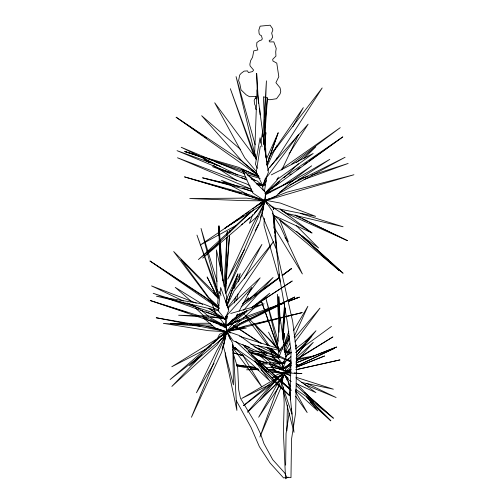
<?xml version="1.0" encoding="UTF-8"?>
<svg xmlns="http://www.w3.org/2000/svg" width="504" height="504" viewBox="0 0 504 504"><rect width="100%" height="100%" fill="white"/><g stroke="black" fill="none" stroke-linecap="round" stroke-linejoin="round"><path stroke-width="0.76" d="M285.642 465.161L286.058 433.579L289.22 412.971M290.266 399.842L291.022 351.483L287.526 323.234L278.964 273.956M283.361 387.059L283.279 390.902L294.002 432.356L291.356 408.316M286.896 430.794L287.4 405.071M225.502 286.555L227.083 236.836M227.134 235.28L227.254 231.399L227.027 235.324M263.857 144.799L266.433 80.848L262.811 136.225M264.272 218.276L263.976 225.187L280.161 281.957L275.946 244.73M282.983 339.362L284.584 305.569M224.015 286.329L226.888 237.674M225.559 292.818L226.592 276.614L225.036 291.091M282.983 340.238L285.151 308.536M225.364 352.794L225.206 355.093L236.886 410.382L233.346 351.477L232.59 349.322M264.871 134.719L267.46 97.978M225.534 290.449L225.931 284.949M226.044 283.38L229.509 235.469L225.553 280.722M282.347 334.549L284.502 304.769M282.933 332.671L283.33 328.01M283.531 325.679L285.043 307.812M225.086 286.184L225.219 284.628M264.531 129.811L267.259 97.915M264.487 149.045L265.898 132.653L264.392 145.083M288.433 349.99L288.231 352.309L286.14 356.359M244.32 194.399L264.795 200.882L249.738 194.891L184.596 176.904L264.795 200.882L265.577 192.364L242.014 169.294L252.876 193.057L264.795 200.882L276.476 195.773L292.748 180.413L265.702 194.683L264.795 200.882L243.293 200.617L189.781 198.532L246.613 198.135L264.795 200.882L263.75 199.836M219.857 295.243L218.27 310.766L224.91 319.007L227.083 318.295M220.015 293.693L220.651 287.482L228.835 310.225L224.91 319.007L208.593 315.939L178.618 315.239L219.139 317.911M288.817 354.703L289.397 349.253M283.223 374.938L282.146 384.716L291.986 414.124L288.83 382.379L284.18 373.974M283.513 342.613L284.577 333.503L283.431 341.208M260.316 146.179L256.259 172.242L262.842 185.932L265.608 184.615M260.788 143.111L262.458 132.382L268.38 172.305L262.842 185.932L256.92 184.527M264.31 192.018L266.66 177.408L298.746 134.259L281.736 170.05M276.702 147.288L276.954 145.776L273.937 151.257M276.633 160.001L277.061 157.714M225.962 302.299L226.869 297.732L216.455 249.908L217.016 293.593L218.358 297.165M234.385 302.961L235.582 296.913M238.568 281.799L240.213 273.489L232.048 290.247M226.069 303.383L227.279 297.461L237.907 273.987L226.712 305.638M236.546 300.731L237.982 293.952M283.002 376.923L280.47 388.685L259.913 437.006L275.726 392.969L283.053 375.392M284.728 346.928L285.302 344.711L288.868 338.644M263.775 206.672L259.629 222.491L225.805 293.46L252.29 230.41L264.329 203.566M225.981 335.834L221.634 352.233L191.451 417.262L215.548 358.262L226.145 334.265M283.185 370.509L282.996 369.06L285.062 361.708L290.915 356.618M222.107 349.039L223.801 343.148M258.678 223.908L255.15 230.851M260.411 217.911L261.494 214.156M261.929 212.657L262.792 209.658M284.18 350.255L284.603 348.837L280.054 316.978L277.515 345.92L278.435 348.781M283.733 372.563L284.344 370.705L270.994 366.345L276.356 371.246L282.813 372.985L268.796 369.394M265.488 177.893L262.842 185.932L256.328 183.488M267.889 170.579L268.607 168.386L308.127 124.167L289.006 153.972M226.157 318.062L224.91 319.007L211.397 312.121L153.185 293.303L224.91 319.007L225.912 316.065M228.167 309.462L228.917 307.257L260.146 277.843L247.628 294.626M226.718 305.392L237.907 273.987M266.824 164.997L278.17 132.823L266.257 159.396M266.937 164.373L278.17 132.823M283.821 345.309L288.842 331.248M284.382 352.088L289.441 338.096M282.977 374.044L281.251 378.819L259.995 400.245L274.611 381.711M281.226 380.621L283.103 375.455M252.724 214.616L249.411 223.335L257.563 216.159M295.735 347.086L296.623 344.994L295.703 346.216M279.361 369.205L282.996 369.06L283.941 366.925M294.141 336.735L307.862 306.3L293.612 330.561M267.246 165.992L274.296 150.526L322.188 87.954L277.603 157.412L269.942 167.366M284.073 347.899L289.535 336.244M226.939 305.985L234.121 290.814L273.552 241.517L237.422 295.136L227.354 307.925M278.403 177.068L276.734 180.577L265.539 192.61M283.922 345.549L288.899 335.091M217.23 338.94L219.53 334.278L225.836 331.405M274.806 368.033L282.996 369.06L284.023 367.013M256.712 364.077L282.303 363.787L283.298 361.834M285.623 357.286L286.285 355.981L291.161 352.239M244.371 278.328L261.941 244.402L231.116 291.974M237.661 313.923L236.2 316.651L225.874 326.17L220.632 325.723M239.123 311.201L251.899 287.33L227.228 315.044L225.874 326.17L226.441 330.385M284.974 352.567L289.775 343.608M292.83 126.769L303.32 107.642L268.758 157.966M264.216 203.509L253.058 223.845L227.701 279.159L244.711 249.222M226.391 333.522L216.871 350.311L196.44 392.78L214.068 363.258M284.993 370.629L287.91 365.526M278.17 381.446L276.948 383.462L247.577 412.253M282.826 375.31L275.909 386.618L258.659 417.23L278.643 387.173M225.899 301.153L227.159 299.174M233.894 288.66L235.154 286.688M258.968 363.491L271.196 362.219L282.303 363.787L286.108 358.06L283.525 344.465L278.542 358.609L282.303 363.787L285.245 363.056M266.396 180.747L262.842 185.932L256.448 183.424M246.475 301.108L248.692 297.864L243.69 302.854M221.256 338.757L216.859 345.146L171.851 386.442L201.972 354.816M223.896 334.921L226.535 331.09L233.024 340.704L266.837 355.32L239.507 335.57L227.254 331.336M227.556 330.492L233.61 322.245L247.086 311.422M294.979 341.97L319.964 308.152L294.808 337.699M296.535 355.755L305.55 343.898L295.596 352.548M296.749 355.351L315.976 330.744L305.059 341.756M285.012 354.633L290.776 347.539M269.3 364.046L282.996 369.06L283.941 367.901M249.713 217.652L244.472 222.258M262.193 203.018L264.688 200.088L280.438 203.087L315.661 216.367L273.281 207.787L264.688 200.088L224.677 228.369L260.713 205.626L264.688 200.088L266.03 200.894L264.688 200.088L257.777 205.241M247.93 411.459L271.568 384.13L282.901 373.231L243.596 405.518M295.892 361.992L297.94 359.68M299.471 357.941L313.274 342.336L295.98 358.149M243.514 310.3L273.105 277.465L248.258 300.019M224.992 332.779L226.019 331.651M208.423 348.044L211.176 345.297M205.897 311.756L224.91 319.007L227.449 316.348M296.673 351.855L311.27 336.798L295.426 348.963M254.123 213.299L264.417 202.715M275.14 381.175L283.059 373.099L268.878 370.572M276.916 379.304L273.099 383.172L243.709 405.594M279.644 376.545L282.92 373.237M228.583 323.467L225.874 326.17L219.794 325.187M231.834 320.235L232.917 319.152M283.821 177.862L298.418 163.706M304.032 158.262L315.825 146.828L296.232 162.653M263.97 184.848L262.842 185.932L256.385 183.147M269.501 363.674L282.996 369.06L284.684 367.454M223.348 336.092L226.768 332.848L224.784 334.064M243.092 318.452L254.438 307.717M255.572 306.64L269.753 293.215L252.599 306.993M212.877 343.715L225.962 331.613L246.311 328.085L226.34 330.107L226.624 331.764L229.578 330.838M289.642 363.945L290.795 362.893M281.723 168.922L340.206 127.676L291.766 163.97M253.808 209.758L245.788 216.877L202.69 258.124L254.066 214.263L264.688 200.088L272.79 211.8L276.677 250.16L262.105 214.761L264.688 200.088L267.107 204.151M262.975 201.613L264.688 200.088L264.865 201.569M239.614 313.992L225.874 326.17L196.982 316.373M190.021 324.337L225.937 331.613L213.482 342.632L189.422 365.81L222.327 338.568L226.535 331.09L232.798 343.52L233.428 384.886L223.48 346.557L226.535 331.09L230.278 339.444M285.245 371.687L290.94 366.71M273.439 382.838L275.701 380.873M268.815 190.468L265.154 193.36L282.839 177.988L342.751 136.943L265.211 193.397M250.778 352.926L282.303 363.787L284.061 362.288M251.616 211.138L198.393 259.585L219.612 242.399M259.339 204.611L264.688 200.088L264.883 202.318M225.943 331.588L170.1 379.537L199.036 356.838M218.799 315.561L224.91 319.007L227.323 316.991M274.951 360.996L282.303 363.787L284.099 362.288M265.148 193.334L276.646 183.91M277.855 182.921L279.67 181.434M241.435 224.715L242.651 223.732M228.463 330.296L241.347 320.021M270.031 189.504L272.469 187.576M273.332 363.775L282.996 369.06L291.312 362.615M291.281 181.509L311.686 165.816L282.435 185.692M264.663 184.533L262.842 185.932L259.44 184.036M265.154 193.397L272.462 187.816M275.505 185.491L277.943 183.626M241.126 306.734L279.166 277.937M282.284 275.581L291.64 268.5L282.051 275.379M277.71 362.351L282.996 369.06L290.802 363.189M252.775 208.971L255.9 206.64M254.728 295.829L257.229 293.977M262.861 289.806L279.128 277.767M282.259 275.449L291.64 268.5M256.353 206.186L264.096 200.523M302.406 347.691L331.5 326.39M248.674 351.842L273.105 359.302L282.303 363.787L286.738 360.562M288.005 359.642L289.271 358.722M289.825 174.882L291.104 173.962M296.843 169.854L300.031 167.567M303.855 164.827L307.679 162.08M308.958 161.167L342.751 136.943M242.405 303.824L278.851 277.673M288.042 477.049L285.566 478.8L283.387 432.419L284.174 403.408L283.601 390.978M282.202 363.976L282.996 369.06L291.306 363.271M224.677 228.369L239.394 218.289M240.673 217.413L243.873 215.221M245.794 213.904L248.995 211.712M239.627 218.308L200.271 245.007L235.45 225.83M242.203 216.556L243.495 215.681M228.57 330.466L236.351 325.269L279.411 305.235L241.416 324.116M244.692 312.178L225.874 326.17L217.879 323.203M251.206 307.906L292.251 280.993L251.433 307.604M246.828 310.609L241.561 314.042L225.874 326.17L210.748 319.416L202.539 316.852M297.795 358.936L332.892 336.911L296.333 359.213M278.258 361.406L282.303 363.787L285.333 361.904M261.047 204.567L264.31 202.558M222.138 335.677L171.769 366.761L205.972 349.222M281.1 375.518L241.75 398.45L269.212 384.924M229.893 329.805L233.825 327.455M239.053 324.318L242.985 321.968L294.758 297.02L268.386 310.288M266.099 200.107L267.41 199.332M279.833 191.98L329.799 159.352L289.957 182.454M284.854 372.462L290.789 369.212M284.905 372.443L291.073 369.136M229.982 329.981L238.701 325.357M266.181 200.157L268.953 198.715M277.969 194.015L345.089 157.273L289.932 184.905M229.988 330.026L240.742 324.463M271.335 174.857L313.173 153.5L278.75 178.366L276.677 179.348M284.206 372.84L290.94 369.438M282.914 365.495L282.996 369.06L291.337 364.959M265.35 193.649L287.954 182.801L292.414 181.371M283.928 370.963L285.774 370.087L285.957 373.974M296.566 366.232L334.442 348.283L296.068 366.326M284.949 372.519L290.606 369.854M282.996 369.06L291.331 365.173M296.195 362.905L336.691 347.004L296.257 362.691M239.665 319.996L225.874 326.17L210.357 317.791M221.224 338.751L224.784 337.182M296.308 367.277L324.633 355.963L295.917 367.385M284.728 302.923L225.874 326.17L218.572 316.487M288.357 301.493L299.256 297.184L288.263 301.197M265.507 200.605L286.845 192.207L353.934 174.749L265.539 200.674M265.74 309.91L271.568 307.698M273.023 307.144L283.229 303.269M288.326 301.335L299.256 297.184M283.569 373.168L284.489 372.815L301.953 373.64L294.26 372.903M265.381 193.782L270.421 191.892M284.603 302.539L246.488 316.449L225.874 326.17L225.382 318.78M304.013 179.525L348.151 163.441L310.993 175.392M236.477 315.239L264.083 303.824L230.719 313.482M298.362 179.456L308.02 176.35M232.533 329.918L245.083 325.994L302.117 312.625L235.778 329.446M282.719 372.91L277.483 374.478L272.292 377.622L279.959 376.079M233.339 329.874L244.528 326.718M290.776 371.133L284.256 372.979L290.966 371.152M295.848 369.703L339.967 359.9L296.169 369.734M228.911 331.185L231.96 330.41M296.346 360.303L314.376 355.837L296.226 359.131M258.161 323.36L302.117 312.625M287.904 360.637L290.934 360.089M258.079 368.676L246.588 369.804L258.332 369.602M262.678 368.222L264.209 368.071M265.74 367.92L270.339 367.473L273.319 367.844M284.3 373.124L291.186 372.607M263.031 369.52L266.162 369.47M267.731 369.445L274.774 369.319M212.146 325.238L170.554 323.511L207.629 323.234L210.672 323.719M225.861 331.72L208.347 330.668L163.384 323.366L199.962 326.094M287.053 477.376L290.978 477.66L291.52 439.286L295.672 412.543L296.654 353.569L292.729 321.791L277.068 252.157L274.031 215.655M271.265 372.28L282.769 373.124M206.186 326.56L211.63 326.964L225.874 331.525L206.231 326.327L194.689 324.356M236.502 365.627L246.651 366.616M248.989 366.843L255.232 367.454M261.475 368.059L263.038 368.21M236.767 349.083L234.429 348.768L236.722 349.247M248.453 350.639L267.145 353.128L278.75 357.645M236.571 364.808L255.755 367.536M191.614 323.826L156.227 317.772L187.715 323.889M236.578 364.883L256.567 368.405M263.491 369.627L266.566 370.169M236.483 365.841L248.081 368.046M250.4 368.487L258.905 370.106M265.091 371.284L268.96 372.021M248.944 351.805L278.643 358.105M301.411 382.416L333.352 389.195L295.892 377.212M250.828 344.188L280.52 350.614M284.325 351.439L291.18 352.92M252.586 191.274L202.639 177.849L251.528 189.113M202.639 177.849L228.356 184.332M218.875 310.836L156.404 296.195L203.849 304.158L218.238 309.897M239.627 336.319L280.772 349.291M247.546 174.8L260.152 178.397M184.596 176.904L225.704 188.899M227.197 189.334L230.933 190.424M232.426 190.858L236.162 191.948M237.661 192.383L241.397 193.473M205.544 158.653L184.823 151.547L199.042 155.717M202.784 156.813L238.72 167.347L258.306 176.337M233.358 352.825L243.898 355.988M256.7 359.831L267.24 362.993M235.343 347.773L232.382 346.865L235.324 347.836M233.352 352.85L243.111 355.856M257.374 360.247L266.383 363.025M300.365 213.4L343.085 226.775L286.883 213.419L282.776 211.308M195.502 315.869L150.312 300.554L198.809 315.687M184.823 151.547L202.633 157.216M207.824 158.873L247.155 171.398L259.012 176.696M284.508 350.482L291.236 352.624M245.996 177.37L212.468 166.648L246.916 179.953M251.213 179.04L257.172 180.949L262.842 185.932L262.603 184.508M150.312 300.554L187.646 312.719M215.907 162.206L258.842 176.929M272.324 369.293L275.827 370.509M254.142 197.133L264.795 200.882M256.41 109.431L255.49 109.097L255.534 106.048L254.652 104.309L254.173 100.655L254.608 98.967L256.259 98.267L255.591 96.516L249.524 96.705L246.242 94.865L241.038 89.857L239.898 84.073L238.613 80.621L239.671 75.065L241.183 73.3L244.138 71.121L247.533 70.9L248.39 72.57L252.536 71.574L253.619 70.1L250.091 65.917L249.864 64.184L250.664 60.568L252.554 57.28L253.796 50.854L257.853 49.934L256.687 46.003L256.838 42.582L259.667 40.553L261.261 40.163L262.326 38.984L261.456 35.715L259.894 34.845L259.087 33.472L258.829 30.164L260.127 26.164L270.119 25.2L272.412 28.457L272.859 30.064L271.694 33.1L272.702 37.157L270.894 40.099L269.287 40.282L269.205 41.139L269.728 41.92L273.811 41.864L276.217 48.352L275.713 51.83L275.94 56.095L272.696 59.315L272.941 61.015L276.784 63.132L278.807 76.721L275.915 82.7L280.035 87.746L280.766 91.268L280.098 93.864L276.557 98.734L269.848 99.729L268.096 99.527L267 97.845L263.422 96.793L264.342 117.898M220.475 166.352L177.043 150.671L229.944 172.765M239.098 186.827L221.458 180.344L247.823 194.651M242.777 188.181L253.065 191.961M290.72 375.36L284.193 372.954L290.556 375.801M211.34 320.771L216.424 322.661M268.323 358.483L273.477 360.436M196.302 303.106L151.559 285.907L183.317 301.014M245.102 345.587L249.442 347.269M261.015 351.761L264.632 353.165M241.523 177.584L246.494 179.531M251.023 189.082L177.471 157.777L247.004 184.118L250.261 186.077M304.466 384.476L336.111 397.53L306.716 383.374M253.984 346.626L290.89 361.985M295.955 364.09L298.129 364.99L296.018 363.976M244.969 173.987L181.219 147.269L237.731 175.077M228.621 332.023L230.712 332.955M295.079 214.988L347.376 240.635L287.488 213.784L280.785 209.758M291.299 381.402L289.195 380.444L283.909 373.281M296.22 383.645L315.895 392.603L296.169 378.277M273.395 215.265L311.957 232.968L280.048 208.921M217.155 165.274L203.087 158.596L208.939 162.42M187.551 303.03L199.546 308.738M258.017 345.675L291.091 361.601M296.459 216.033L300.705 218.081M302.117 218.768L307.774 221.502M309.191 222.182L347.376 240.635M244.522 347.004L253.625 351.389M257.821 353.417L266.225 357.468M275.562 359.825L276.91 360.612M193.649 305.644L194.991 306.457M200.371 309.727L203.055 311.359M202.665 304.366L175.222 287.356L191.577 301.625M209.355 308.517L215.378 312.247L216.752 314.061M258.42 348.069L267.044 353.493M271.694 356.416L274.346 358.086L275.789 359.913M213.494 165.388L236.912 180.665M208.53 308.335L224.91 319.007M234.058 325.634L238.638 328.621M239.948 329.471L261.532 343.539M269.527 205.153L311.957 232.968M218.856 308.631L150.066 261.059L204.07 296.365L219.164 308.353M270.805 356.246L282.303 363.787M150.066 261.059L206.791 298.79L219.083 308.36M233.39 325.275L260.152 343.073M266.024 346.985L276.085 354.444M258.602 175.676L176.161 117.237L242.122 161.192L257.626 174.39M176.161 117.237L203.156 135.815M204.441 136.697L206.369 138.027M290.518 385.667L289.233 384.779L288.534 383.431M295.646 389.208L313.601 401.612L296.667 383.531M242.865 344.522L264.153 368.103L233.245 346.721L232.596 345.334M247.867 175.203L255.358 180.564M259.1 183.248L262.842 185.932L262.54 184.401M251.383 169.974L257.512 174.661M267.366 347.426L276.885 354.992M259.497 364.801L291.356 390.424M307.818 397.593L333.333 418.15L304.907 392.755M257.053 174.012L243.401 162.704L201.657 115.718L240.666 149.581M322.043 255.515L343.004 273.162L301.65 235.538M296.698 231.399L339.406 270.749L282.58 222.642L280.06 219.719M262.968 355.704L270.572 362.263M201.506 310.288L208.517 316.405M306.438 394.248L333.333 418.15M251.477 354.778L290.89 389.756M252.491 355.446L290.348 389.245M303.389 237.529L306.3 240.15M307.465 241.196L313.872 246.96M315.038 248.012L317.369 250.104M318.534 251.156L328.438 260.064M329.603 261.11L343.004 273.162M309.985 402.06L330.8 420.802L307.793 397.656M261.097 369.879L289.435 395.52L257.96 363.554M257.594 353.518L267.504 362.508M269.256 364.096L272.752 367.271M269.791 347.955L277.698 355.169M301.871 236.326L339.406 270.749M218.812 307.446L208.448 297.952L173.678 251.528L213.028 291.161L215.51 295.911M290.732 386.121L289.586 385.069L287.885 381.629M295.325 390.335L317.703 410.886L306.564 396.692M286.518 376.639L288.25 378.233M296.314 385.673L313.601 401.612M191.633 304.422L193.895 306.539M195.596 308.133L204.082 316.09M205.216 317.148L206.344 318.213M235.834 341.397L264.153 368.103M219.076 307.44L208.681 297.423L180.873 259.472L218.257 298.305M271.171 348.548L278.895 356.082M306.942 397.12L330.8 420.802M242.424 312.222L244.629 314.427M245.738 315.529L272.784 342.588L274.63 345.958M256.719 362.798L289.435 395.52M296.503 225.767L318.591 247.962L273.949 215.649L272.343 212.946M278.309 349.285L253.94 323.467L269.401 345.971M256.788 172.04L244.761 157.878L214.717 102.791L256.019 158.533M284.987 237.592L288.345 241.945L279.537 219.297M245.183 315.97L267.901 345.492M218.982 305.544L217.615 303.729L218.849 291.173L221.086 295.3M254.728 360.82L269.798 380.879L233.705 347.099L232.457 344.314M232.829 347.817L261.784 386.851L242.153 354.249M288.899 386.744L290.682 389.264M295.59 396.188L307.175 412.549L295.451 391.469M279.632 355.793L278.019 353.411L281.982 346.903L283.009 349.826M279.342 366.761L281.44 369.974M273.206 215.195L280.218 226.277L302.362 273.949L274.989 228.847M221.584 323.045L223.915 327.071M266.553 343.671L267.643 345.725M268.733 347.779L272.714 355.314M273.439 356.687L274.888 359.428M268.506 332.149L276.721 347.93M217.772 297.927L207.1 276.948L217.564 297.788M236.25 400.497L251.017 427.386L259.352 446.639L270.081 463.012L283.594 477.95L286.814 477.275L284.697 472.947L272.74 459.711L263.938 443.57L260.631 434.013L256.164 424.582L240.471 398.255L238.72 389.983L237.686 367.788L233.012 352.813M284.149 374.062L285.85 377.502M286.53 378.876L287.204 380.249M257.355 168.323L255.452 164.197L260.07 137.731L262.017 146.752M210.124 299.061L215.8 313.324M217.363 290.594L196.963 235.103L218.56 297.139M278.567 350.015L279.336 352.201M277.88 348.289L261.608 301.776L278.403 348.277M278.391 349.77L278.907 351.244M254.117 156.278L230.334 88.704L255.559 157.828M278.895 350.204L279.355 351.635M225.055 327.354L223.883 323.612L224.734 327.398M278.397 348.598L265.791 298.11L278.132 341.214M278.844 350.034L279.285 351.471M256.158 159.73L236.055 76.589L255.181 144.793M217.041 281.484L201.027 228.419L217.438 291.81M278.851 349.757L279.292 351.238M256.574 159.308L254.69 152.599L257.027 89.87L266.024 157.979M225.578 331.191L226.258 334.228M262.496 186.083L263.283 190.581M273.924 226.894L274.1 228.444M274.453 231.544L274.63 233.1M274.894 235.425L275.241 238.524M275.417 240.074L275.77 243.18M289.126 388.156L289.302 389.705M289.554 392.03L289.901 395.13M266.723 162.181L265.936 154.35L264.411 119.461M266.881 163.743L267.038 165.306M279.808 323.618L277.32 294.242L278.951 332.243M273.319 207.113L273.514 209.444M219.782 241.7L218.585 226.132L220.651 270.957M219.901 243.256L222.781 280.621M220.166 241.353L218.994 225.786L219.505 241.334M220.279 242.909L223.272 282.618M259.68 108.65L260.121 114.912M258.489 103.238L256.656 73.395L257.286 92.125M280.205 320.588L278.8 296.585L279.6 323.826M282.738 372.324L282.99 377.767M283.418 387.091L283.487 388.641M273.262 207.119L273.37 209.462M273.615 214.924L274.22 228.192M256.032 96.566L256.133 98.923M219.555 242.89L219.605 244.446M219.656 246.002L220.399 268.55M229.849 230.756L229.736 232.325L229.849 230.756M226.624 331.764L215.498 328.148L203.503 318.112L226.428 327.442L226.624 331.764M232.098 324.356L229.477 322.648L232.086 324.412"/></g></svg>
